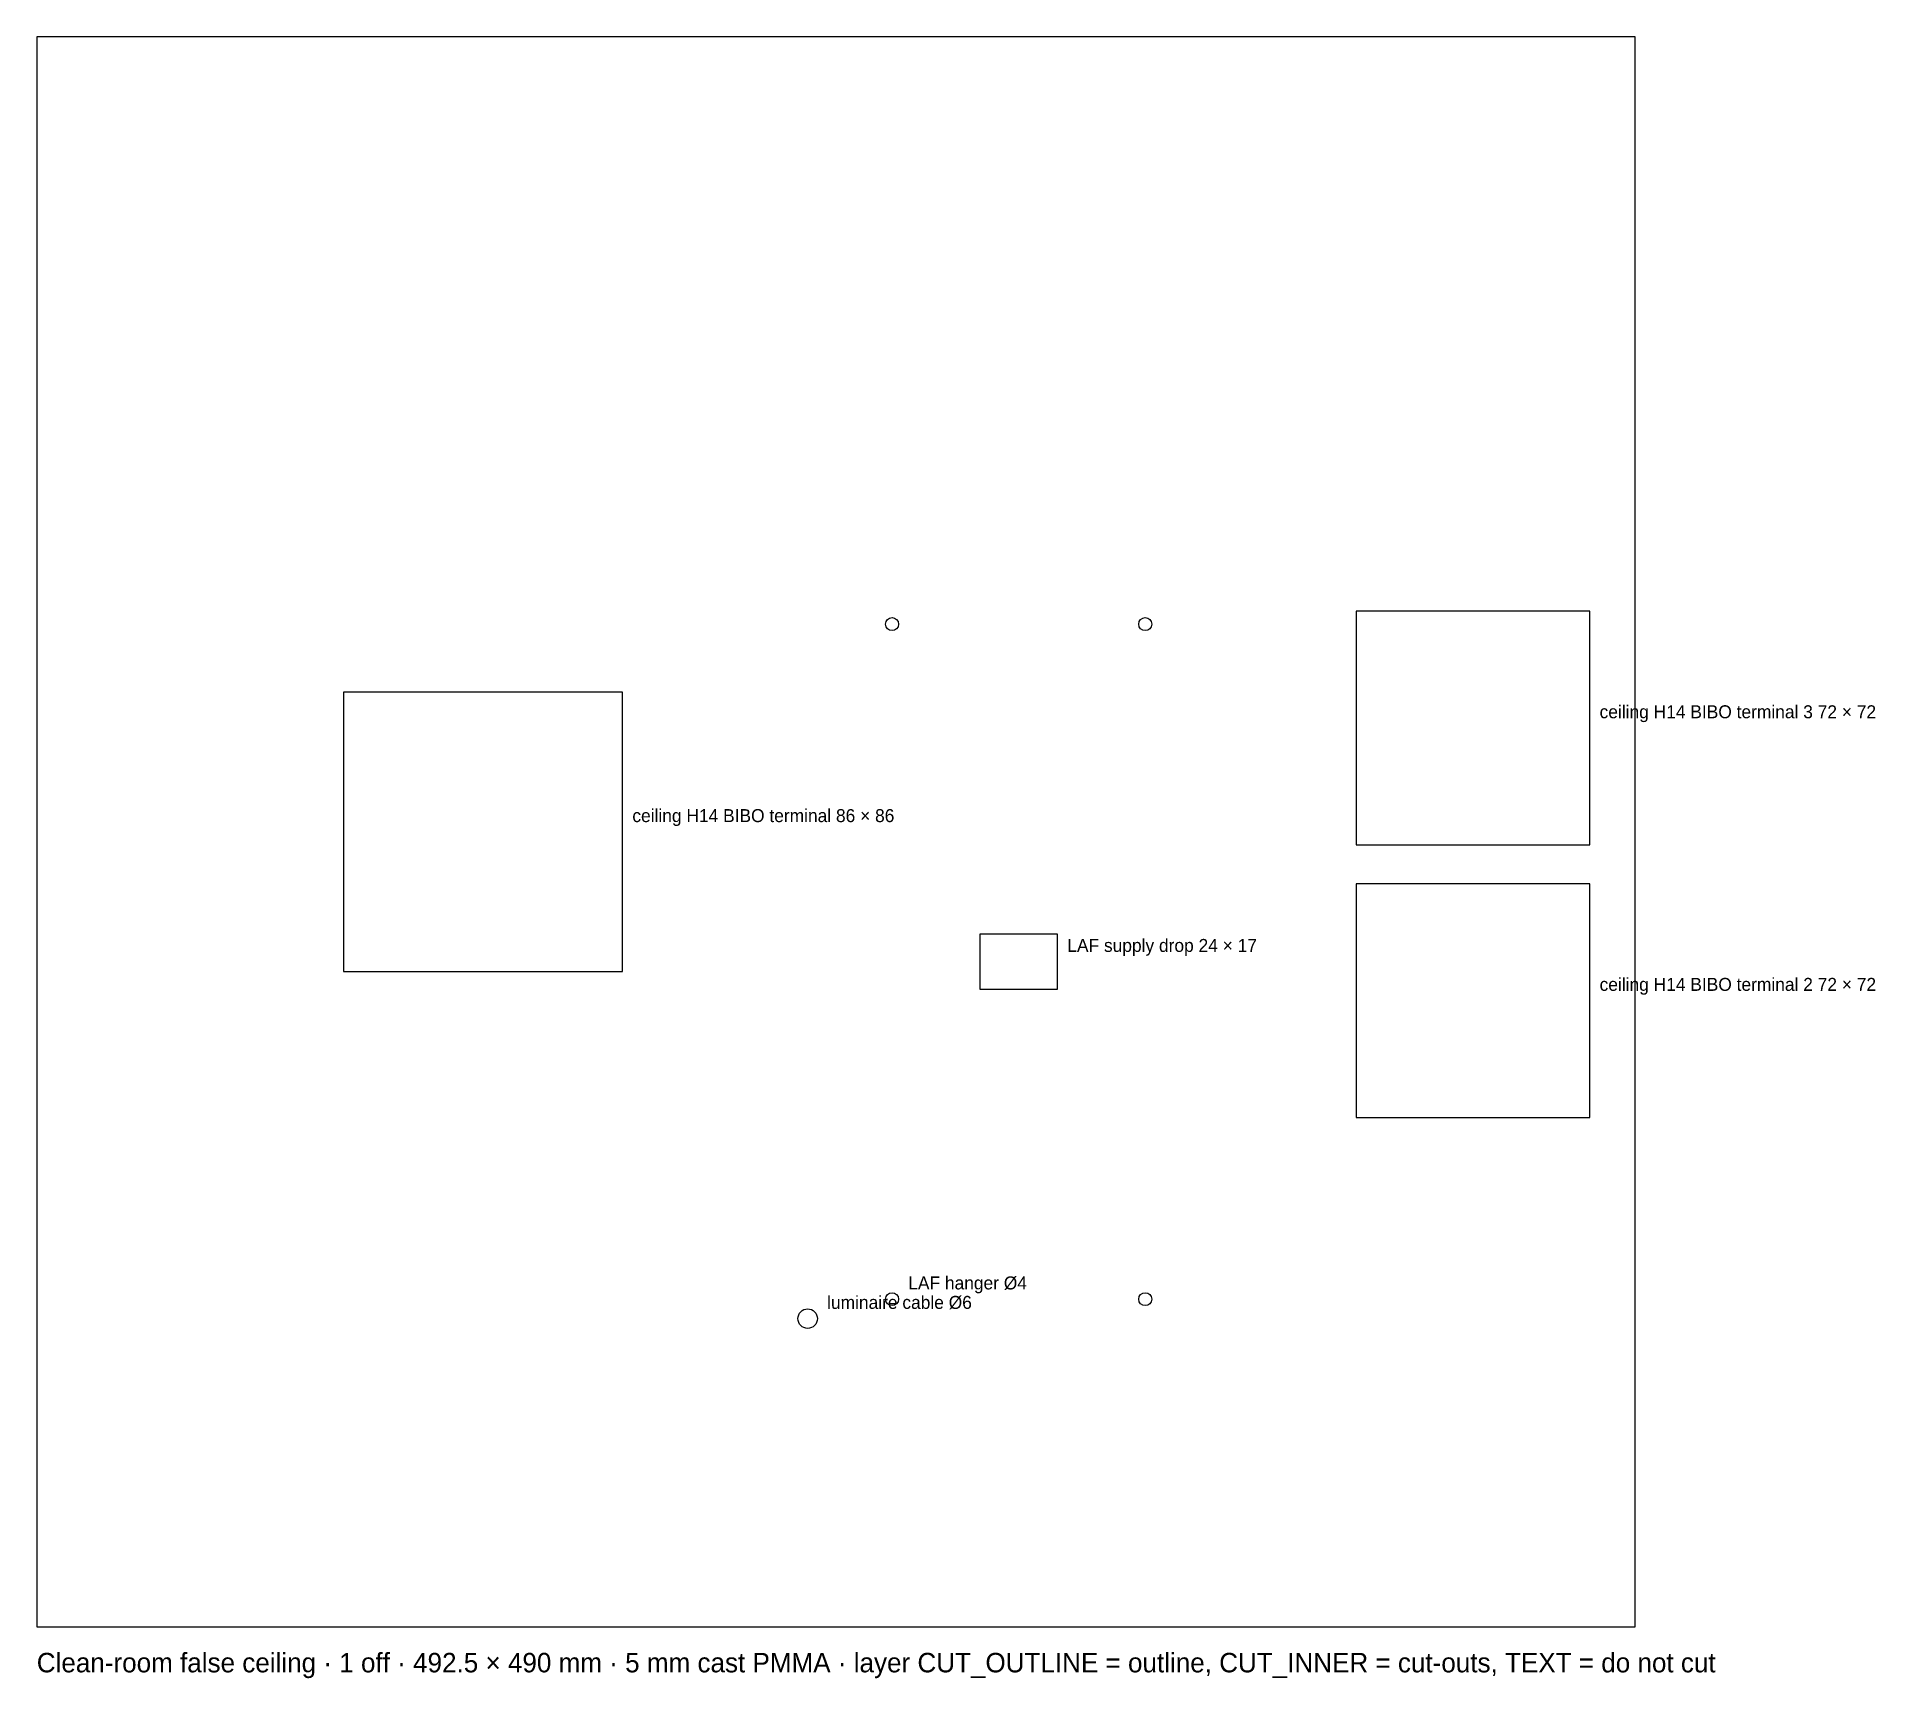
# Model space of a CAD drawing. Header units: millimetres. Extents: x 0 to 566, y -16 to 490.
import ezdxf

# ---------------------------------------------------------------- set-up
doc = ezdxf.new("R2010")
doc.units = ezdxf.units.MM
for name, color, linetype in [('CUT_INNER', 1, 'Continuous'), ('CUT_OUTLINE', 7, 'Continuous'), ('TEXT', 5, 'Continuous')]:
    doc.layers.add(name, color=color, linetype=linetype)

msp = doc.modelspace()

# ---------------------------------------------------------------- linework, layer by layer
at = {"layer": 'CUT_INNER'}
for points in [[(406.5, 241), (478.5, 241), (478.5, 313), (406.5, 313)], [(94.5, 202), (180.5, 202), (180.5, 288), (94.5, 288)], [(406.5, 157), (478.5, 157), (478.5, 229), (406.5, 229)], [(290.5, 196.5), (314.5, 196.5), (314.5, 213.5), (290.5, 213.5)]]:
    msp.add_lwpolyline(points, close=True, dxfattribs=at)
for centre, radius in [((263.5, 309), 2), ((341.5, 309), 2), ((263.5, 101), 2), ((341.5, 101), 2), ((237.5, 95), 3)]:
    msp.add_circle(centre, radius, dxfattribs=at)
at = {"layer": 'CUT_OUTLINE'}
msp.add_lwpolyline([(0, 0), (492.5, 0), (492.5, 490), (0, 490)], close=True, dxfattribs=at)

# ---------------------------------------------------------------- texts
at = {"layer": 'TEXT'}
for s, height, p in [('ceiling H14 BIBO terminal 3 72 × 72', 4, (481.5, 280)), ('ceiling H14 BIBO terminal 86 × 86', 4, (183.5, 248)), ('LAF supply drop 24 × 17', 4, (317.5, 208)), ('ceiling H14 BIBO terminal 2 72 × 72', 4, (481.5, 196)), ('LAF hanger Ø4', 4, (268.5, 104)), ('luminaire cable Ø6', 4, (243.5, 98)), ('Clean-room false ceiling · 1 off · 492.5 × 490 mm · 5 mm cast PMMA · layer CUT_OUTLINE = outline, CUT_INNER = cut-outs, TEXT = do not cut', 6, (0, -14))]:
    msp.add_text(s, height=height, dxfattribs=at).set_placement(p)

doc.saveas('drawing.dxf')
